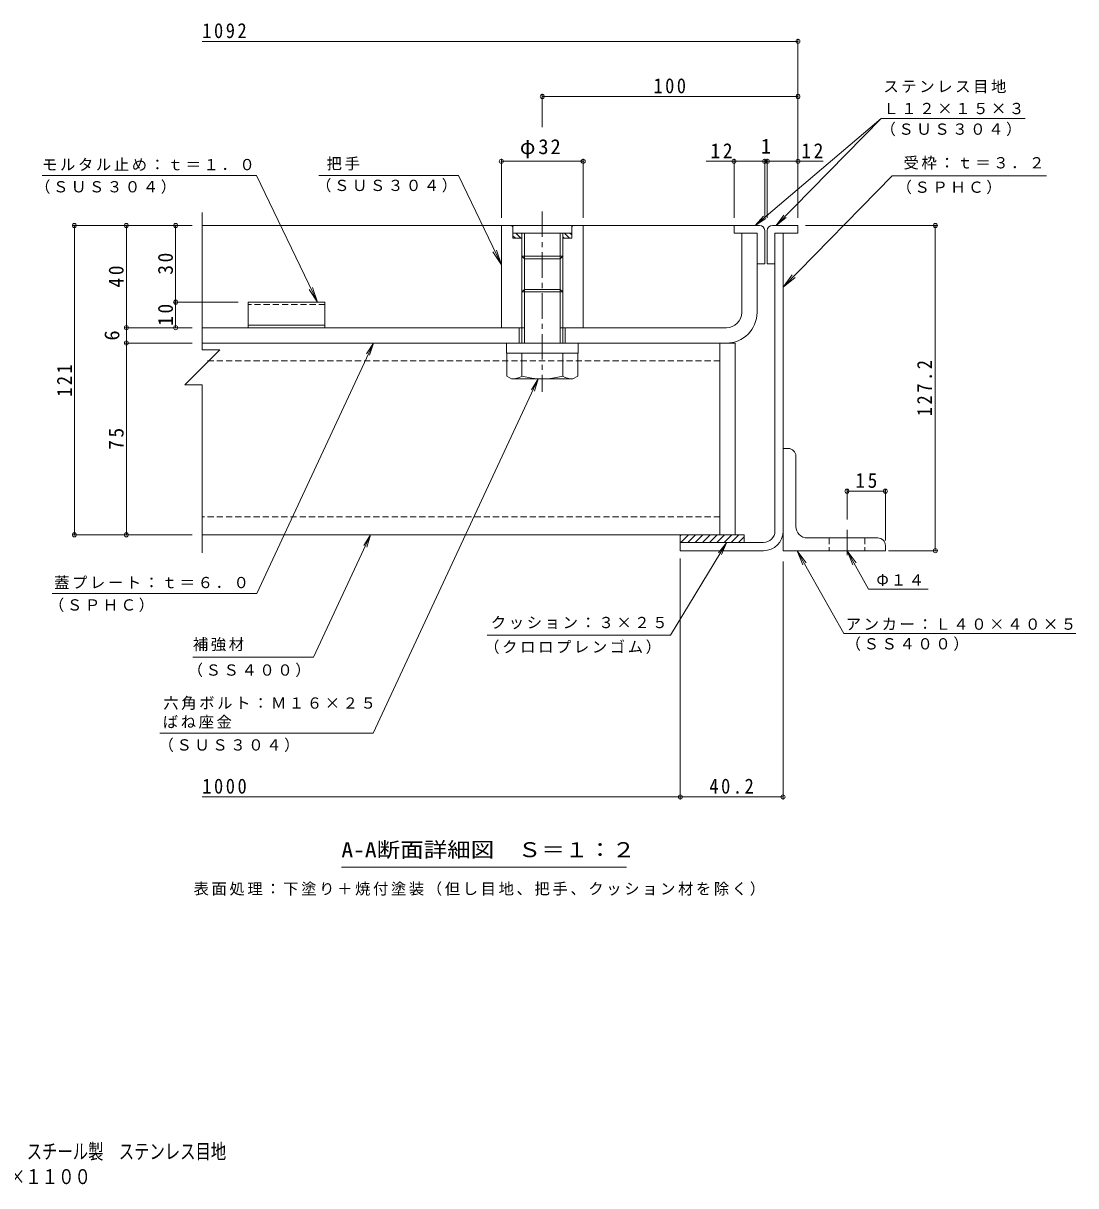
# Model space of a CAD drawing. Units: millimetres on the paper, enlarged 10 times, with parts at other scales. Extents: x -1770 to 1949, y -1353 to 1397.
# Drawn here: x -109 to 1949, y -1353 to 920 of the extents above; entities that cross this region are included whole.
import ezdxf
from ezdxf.enums import TextEntityAlignment as Align

# ---------------------------------------------------------------- set-up
doc = ezdxf.new("R2010")
doc.units = ezdxf.units.MM
doc.header["$LTSCALE"] = 10
doc.header["$PDMODE"] = 32
doc.header["$PDSIZE"] = 8
doc.linetypes.add('CHAIN1', pattern=[8, 5, -1, 1, -1])
doc.linetypes.add('DASHED1', pattern=[1.8, 1.2, -0.6])
for name, color, linetype, lineweight in [('D-1', 2, 'Continuous', 9), ('D-2', 3, 'Continuous', 9), ('D-3', 4, 'Continuous', 9), ('D-4', 7, 'Continuous', 9), ('D-5', 7, 'Continuous', 9), ('D-6', 6, 'Continuous', 9), ('D-7', 4, 'CHAIN1', 9), ('D-8', 5, 'Continuous', 5), ('D-9', 134, 'Continuous', 5), ('D-C', 2, 'Continuous', 9), ('D-E', 3, 'Continuous', 9), ('D-F', 7, 'Continuous', 9), ('F-5_F-5ﾚｲﾔ', 7, 'Continuous', 9)]:
    doc.layers.add(name, color=color, linetype=linetype, lineweight=lineweight)
doc.styles.add('ＭＳ ゴシック', font='')
doc.styles.get('ＭＳ ゴシック').set_extended_font_data('MS Gothic')

msp = doc.modelspace()

# ---------------------------------------------------------------- linework, layer by layer
at = {"layer": 'D-1'}
for p, q in [((1360.69, -72.86), (1360.69, 509.64)), ((1376.69, -72.86), (1376.69, 509.64)), ((1175.69, -95.36), (1338.19, -95.36))]:
    msp.add_line(p, q, dxfattribs=at)
msp.add_lwpolyline([(1175.69, -95.36), (1175.69, -111.36), (1338.19, -111.36)], dxfattribs=at)
for radius in [22.5, 38.5]:
    msp.add_arc((1338.19, -72.86), radius, 270, 0, dxfattribs=at)
at = {"layer": 'D-2'}
for p, q in [((1295.69, 354.64), (1295.69, 509.64)), ((865.69, 324.64), (240.69, 324.64)), ((860.69, 324.64), (860.69, 294.64)), ((1265.69, 324.64), (945.69, 324.64)), ((950.69, 324.64), (950.69, 294.64)), ((240.69, 294.64), (1265.69, 294.64))]:
    msp.add_line(p, q, dxfattribs=at)
msp.add_lwpolyline([(1325.69, 354.64), (1325.69, 509.64), (1295.69, 509.64)], dxfattribs=at)
for radius in [60, 30]:
    msp.add_arc((1265.69, 354.64), radius, 270, 0, dxfattribs=at)
at = {"layer": 'D-3'}
for p, q in [((1280.69, 524.64), (240.69, 524.64)), ((1280.69, 524.64), (1280.69, 509.64)), ((1330.69, 524.64), (1280.69, 524.64)), ((1355.69, 524.64), (1405.69, 524.64)), ((1405.69, 524.64), (1405.69, 509.64)), ((1280.69, 509.64), (1325.69, 509.64)), ((1325.69, 509.64), (1325.69, 449.64)), ((1340.69, 514.64), (1340.69, 449.64)), ((1345.69, 514.64), (1345.69, 449.64)), ((1360.69, 449.64), (1360.69, 509.64)), ((1405.69, 509.64), (1360.69, 509.64)), ((1325.69, 449.64), (1340.69, 449.64)), ((1360.69, 449.64), (1345.69, 449.64)), ((480.69, 374.64), (480.69, 324.64)), ((480.69, 329.64), (330.69, 329.64)), ((480.69, 324.64), (330.69, 324.64))]:
    msp.add_line(p, q, dxfattribs=at)
at = {"layer": 'D-3', "linetype": 'DASHED1'}
msp.add_line((480.69, 370.31), (330.69, 370.31), dxfattribs=at)
at = {"layer": 'D-3'}
msp.add_lwpolyline([(480.69, 374.64), (330.69, 374.64), (330.69, 324.64)], dxfattribs=at)
for centre, start, end in [((1330.69, 514.64), 0, 90), ((1355.69, 514.64), 90, 180)]:
    msp.add_arc(centre, 10, start, end, dxfattribs=at)
at = {"layer": 'D-4'}
msp.add_line((1070.36, -730.21), (512.86, -730.21), dxfattribs=at)
at = {"layer": 'D-5'}
for p, q in [((1568.55, 734.05), (1321.9, 524.64)), ((1568.55, 734.05), (1362.81, 524.64)), ((1850, 734.05), (1568.55, 734.05)), ((-72.24, 622.44), (346.7, 622.44)), ((346.7, 622.44), (465.95, 374.64)), ((741.64, 622.44), (468.38, 622.44)), ((1590.21, 621.55), (1376.69, 404.21)), ((1891.77, 621.55), (1590.21, 621.55)), ((1321.9, 524.64), (1338.68, 543.17)), ((1321.9, 524.64), (1342.9, 538.2)), ((1362.81, 524.64), (1377.86, 544.61)), ((1362.81, 524.64), (1382.51, 540.04)), ((825.69, 447.8), (809.26, 472.9)), ((1376.69, 404.21), (1394.74, 428.17)), ((1376.69, 404.21), (1400.32, 422.68)), ((465.95, 374.64), (449.52, 399.74)), ((465.95, 374.64), (456.58, 403.14)), ((347.09, -195.18), (575.5, 294.64)), ((575.5, 294.64), (562.06, 273.56)), ((575.5, 294.64), (567.98, 270.8)), ((574.92, -468.14), (897.97, 224.64)), ((897.97, 224.64), (884.54, 203.56)), ((897.97, 224.64), (890.45, 200.8)), ((569.87, -80.36), (562.35, -104.2)), ((1266.19, -95.87), (1250.53, -115.36)), ((1403.97, -111.36), (1422, -135.33)), ((1403.97, -111.36), (1415.18, -139.18)), ((1495.28, -273.04), (1403.97, -111.36)), ((1501.69, -111.36), (1512.9, -139.18)), ((1501.69, -111.36), (1519.72, -135.33)), ((1544.02, -186.31), (1501.69, -111.36)), ((347.09, -195.18), (-52.58, -195.18)), ((1544.02, -186.31), (1660.16, -186.31)), ((1156.22, -276.79), (798.08, -276.79)), ((1495.28, -273.04), (1949.06, -273.04)), ((458.32, -319.56), (222.31, -319.56)), ((574.92, -468.14), (157.93, -468.14))]:
    msp.add_line(p, q, dxfattribs=at)
for points in [[(741.64, 622.44), (825.69, 447.8), (816.32, 476.3)], [(458.32, -319.56), (569.87, -80.36), (556.43, -101.44)], [(1156.22, -276.79), (1266.19, -95.87), (1256.11, -118.75)]]:
    msp.add_lwpolyline(points, dxfattribs=at)
at = {"layer": 'D-6'}
for p, q in [((1175.69, -81.97), (1177.3, -80.36)), ((1175.69, -80.36), (1300.69, -80.36)), ((1175.69, -80.36), (1175.69, -95.36)), ((1176.44, -95.36), (1191.44, -80.36)), ((1190.58, -95.36), (1205.58, -80.36)), ((1204.72, -95.36), (1219.72, -80.36)), ((1218.86, -95.36), (1233.86, -80.36)), ((1233.01, -95.36), (1248.01, -80.36)), ((1247.15, -95.36), (1262.15, -80.36)), ((1261.29, -95.36), (1276.29, -80.36)), ((1275.43, -95.36), (1290.43, -80.36)), ((1289.57, -95.36), (1300.69, -84.25)), ((1300.69, -80.36), (1300.69, -95.36))]:
    msp.add_line(p, q, dxfattribs=at)
at = {"layer": 'D-7'}
msp.add_line((1501.69, -70.31), (1501.69, -128.78), dxfattribs=at)
at = {"layer": 'D-8'}
for p, q in [((1253.19, 294.64), (1283.19, 294.64)), ((1253.19, 294.64), (1253.19, -80.36)), ((1283.19, 294.64), (1283.19, -80.36)), ((1253.19, -80.36), (1283.19, -80.36))]:
    msp.add_line(p, q, dxfattribs=at)
at = {"layer": 'D-9'}
for p, q in [((1253.19, 294.64), (247.53, 294.64)), ((836.19, 274.64), (836.19, 230.27)), ((865.69, 230.13), (865.69, 274.64)), ((945.69, 230.13), (945.69, 274.64)), ((975.19, 274.64), (975.19, 230.13)), ((1253.19, -80.36), (1253.19, 294.64)), ((845.73, 224.76), (836.19, 230.27)), ((965.69, 224.64), (975.19, 230.13)), ((965.69, 224.64), (845.94, 224.64)), ((1253.19, -80.36), (240.69, -80.36))]:
    msp.add_line(p, q, dxfattribs=at)
at = {"layer": 'D-9', "linetype": 'DASHED1'}
for p, q in [((1253.19, 259.64), (247.53, 259.64)), ((1253.19, -45.36), (240.69, -45.36))]:
    msp.add_line(p, q, dxfattribs=at)
at = {"layer": 'D-9'}
for centre, radius, start, end in [((846.98, 259.15), 34.53, 267.86055, 302.81094), ((905.69, 373.24), 148.6, 254.38446, 285.61554), ((964.4, 259.15), 34.53, 237.18906, 272.13945)]:
    msp.add_arc(centre, radius, start, end, dxfattribs=at)
at = {"layer": 'D-C', "linetype": 'CHAIN1'}
msp.add_line((905.69, 552.32), (905.69, 199.01), dxfattribs=at)
at = {"layer": 'D-C'}
for p, q in [((825.69, 324.64), (825.69, 524.64)), ((825.69, 524.64), (845.69, 524.64)), ((848.19, 522.14), (845.69, 524.64)), ((848.19, 499.64), (848.19, 524.64)), ((963.19, 524.64), (848.19, 524.64)), ((963.19, 499.64), (963.19, 524.64)), ((965.69, 524.64), (963.19, 522.14)), ((963.19, 509.64), (848.19, 509.64)), ((853.09, 499.64), (848.19, 504.54)), ((863.69, 499.64), (853.69, 509.64)), ((865.69, 508.25), (864.3, 509.64)), ((865.69, 294.64), (865.69, 509.64)), ((870.69, 294.64), (870.69, 509.64)), ((940.69, 294.64), (940.69, 509.64)), ((945.69, 483.42), (945.69, 509.64)), ((948.54, 499.64), (945.69, 502.5)), ((959.15, 499.64), (949.15, 509.64)), ((963.19, 506.21), (959.76, 509.64)), ((865.69, 499.64), (848.19, 499.64)), ((963.19, 499.64), (945.69, 499.64)), ((945.69, 294.64), (945.69, 483.42)), ((945.69, 464.64), (865.69, 464.64)), ((870.69, 459.64), (865.69, 464.64)), ((940.69, 459.64), (870.69, 459.64)), ((945.69, 464.91), (940.69, 459.64)), ((870.69, 399.64), (865.69, 394.64)), ((945.69, 394.64), (865.69, 394.64)), ((940.69, 399.64), (870.69, 399.64)), ((945.69, 394.64), (940.69, 399.64)), ((825.69, 324.64), (870.69, 324.64)), ((985.69, 324.64), (940.69, 324.64))]:
    msp.add_line(p, q, dxfattribs=at)
at = {"layer": 'D-C', "color": 134, "lineweight": 5}
for p, q in [((835.69, 294.64), (835.69, 274.64)), ((835.69, 294.64), (975.69, 294.64)), ((835.69, 274.64), (975.69, 274.64)), ((975.69, 294.64), (975.69, 274.64))]:
    msp.add_line(p, q, dxfattribs=at)
at = {"layer": 'D-C'}
msp.add_lwpolyline([(985.69, 324.64), (985.69, 524.64), (965.69, 524.64)], dxfattribs=at)
at = {"layer": 'D-E'}
for p, q in [((1386.69, 88.64), (1376.69, 88.64)), ((1376.69, -111.36), (1376.69, 88.64)), ((1401.69, -63.86), (1401.69, 73.64)), ((1424.19, -86.36), (1561.69, -86.36)), ((1576.69, -111.36), (1376.69, -111.36)), ((1576.69, -101.36), (1576.69, -111.36))]:
    msp.add_line(p, q, dxfattribs=at)
at = {"layer": 'D-E', "linetype": 'DASHED1'}
for p, q in [((1466.69, -86.36), (1466.69, -111.36)), ((1536.69, -86.36), (1536.69, -111.36))]:
    msp.add_line(p, q, dxfattribs=at)
at = {"layer": 'D-E'}
for centre, radius, start, end in [((1386.69, 73.64), 15, 0, 90), ((1424.19, -63.86), 22.5, 180, 270), ((1561.69, -101.36), 15, 0, 90)]:
    msp.add_arc(centre, radius, start, end, dxfattribs=at)
at = {"layer": 'D-F'}
for p, q in [((1405.69, 539.64), (1405.69, 889.67)), ((1405.69, 884.67), (240.69, 884.67)), ((905.69, 716.93), (905.69, 781.85)), ((1405.69, 776.85), (905.69, 776.85)), ((1405.69, 776.67), (1405.69, 771.85)), ((825.69, 539.64), (825.69, 655.21)), ((985.69, 650.21), (825.69, 650.21)), ((985.69, 539.64), (985.69, 655.21)), ((1340.69, 650.21), (1226.08, 650.21)), ((1280.69, 539.64), (1280.69, 655.21)), ((1340.69, 539.64), (1340.69, 655.21)), ((1345.69, 650.21), (1340.69, 650.21)), ((1345.69, 539.64), (1345.69, 655.21)), ((1454.93, 650.21), (1345.69, 650.21)), ((240.69, 550.08), (240.69, 281.55)), ((-12.39, 524.64), (220.69, 524.64)), ((-9.39, 524.64), (-9.39, -80.36)), ((92.3, 324.64), (92.3, 524.64)), ((188.66, 374.64), (188.66, 524.64)), ((1420.69, 524.64), (1679.38, 524.64)), ((1674.38, -111.36), (1674.38, 524.64)), ((185.66, 374.64), (310.69, 374.64)), ((188.66, 324.64), (188.66, 374.64)), ((89.3, 324.64), (220.69, 324.64)), ((92.3, 294.64), (92.3, 324.64)), ((89.3, 294.64), (220.69, 294.64)), ((92.3, -80.36), (92.3, 294.64)), ((275.09, 281.55), (206.28, 212.73)), ((240.69, 281.55), (275.09, 281.55)), ((240.69, 212.73), (206.28, 212.73)), ((240.69, 212.73), (240.69, -115.78)), ((1501.69, 8.13), (1501.69, -50.31)), ((1501.69, 5.13), (1576.69, 5.13)), ((1576.69, 8.13), (1576.69, -91.36)), ((-12.39, -80.36), (220.69, -80.36)), ((1679.38, -111.36), (1582.7, -111.36)), ((1175.69, -126.36), (1175.69, -597.84)), ((1376.69, -132.74), (1376.69, -597.84)), ((1175.69, -592.84), (240.69, -592.84)), ((1376.69, -592.84), (1175.69, -592.84))]:
    msp.add_line(p, q, dxfattribs=at)
for p in [(1405.69, 884.67), (905.69, 776.85), (1405.69, 776.85), (825.69, 650.21), (985.69, 650.21), (1280.69, 650.21), (1340.69, 650.21), (1345.69, 650.21), (1405.69, 650.21), (-9.39, 524.64), (92.3, 524.64), (188.66, 524.64), (1674.38, 524.64), (188.66, 374.64), (92.3, 324.64), (188.66, 324.64), (92.3, 294.64), (1501.69, 5.13), (1576.69, 5.13), (-9.39, -80.36), (92.3, -80.36), (1674.38, -111.36), (1175.69, -592.84), (1376.69, -592.84)]:
    msp.add_point(p, dxfattribs=at)

# ---------------------------------------------------------------- texts
at = {"layer": 'D-4', "color": 2, "style": 'ＭＳ ゴシック', "width": 1.15}
msp.add_text('A-A断面詳細図\u3000Ｓ＝１：２', height=29.33, dxfattribs=at).set_placement((512.86, -719.58), align=Align.BOTTOM_LEFT)
at = {"layer": 'D-4', "insert": (223.65, -786.34), "char_height": 21.99, "attachment_point": 7, "style": 'ＭＳ ゴシック'}
msp.add_mtext('\\T1.17;表面処理：下塗り＋焼付塗装（但し目地、把手、クッション材を除く）', dxfattribs=at)
at = {"layer": 'D-5', "char_height": 21.99, "attachment_point": 7, "style": 'ＭＳ ゴシック'}
for s, insert in [('\\T1.17;ステンレス目地', (1572.88, 783.37)), ('\\T1.17;Ｌ１２×１５×３', (1572.88, 742.05)), ('\\T1.17;（ＳＵＳ３０４）', (1567.14, 699.21)), ('\\T1.17;把手', (483.89, 632.28)), ('\\T1.17;受枠：ｔ＝３．２', (1612.16, 633.87)), ('\\T1.17;モルタル止め：ｔ＝１．０', (-72.63, 631.44)), ('\\T1.17;（ＳＵＳ３０４）', (-86.2, 586.53)), ('\\T1.17;（ＳＵＳ３０４）', (463.44, 589.2)), ('\\T1.17;（ＳＰＨＣ）', (1598.54, 585.7)), ('\\T1.17;Φ１４', (1559.21, -180.35)), ('\\T1.17;蓋プレート：ｔ＝６．０', (-49.06, -185.94)), ('\\T1.17;（ＳＰＨＣ）', (-59.11, -231.3)), ('\\T1.17;クッション：３×２５', (805.06, -265.07)), ('\\T1.17;アンカー：Ｌ４０×４０×５', (1499.06, -267.08)), ('\\T1.17;補強材', (222.31, -308.09)), ('\\T1.17;（クロロプレンゴム）', (792.1, -313.35)), ('\\T1.17;（ＳＳ４００）', (1499.06, -307.32)), ('\\T1.17;（ＳＳ４００）', (212.11, -358.61)), ('\\T1.17;六角ボルト：Ｍ１６×２５', (164.46, -422.79)), ('\\T1.17;ばね座金', (163.41, -459.51)), ('\\T1.17;（ＳＵＳ３０４）', (155.15, -505.07))]:
    msp.add_mtext(s, dxfattribs=dict(at, insert=insert))
at = {"layer": 'D-F', "color": 2, "style": 'ＭＳ ゴシック'}
msp.add_text('1', height=29.33, dxfattribs=at).set_placement((1333.19, 656.21), align=Align.BOTTOM_LEFT)
msp.add_text('6', height=29.33, rotation=90, dxfattribs=at).set_placement((87.3, 299.64), align=Align.BOTTOM_LEFT)
at = {"layer": 'D-F', "color": 2, "char_height": 29.33, "attachment_point": 7, "style": 'ＭＳ ゴシック'}
for s, insert in [('\\T1.28;\\W0.9;1092', (240.69, 890.67)), ('\\T1.27;\\W0.9;100', (1123.19, 782.85)), ('\\T1.19;φ32', (861.94, 656.21)), ('\\T1.27;\\W0.95;12', (1234.71, 656.21)), ('\\T1.27;\\W0.95;12', (1412.33, 656.21)), ('\\T1.27;\\W0.95;15', (1517.94, 11.13)), ('\\T1.28;\\W0.9;1000', (240.69, -586.84)), ('\\T1.28;\\W0.9;40.2', (1232.44, -586.84))]:
    msp.add_mtext(s, dxfattribs=dict(at, insert=insert))
at = {"layer": 'D-F', "color": 2, "char_height": 29.33, "attachment_point": 7, "rotation": 90, "style": 'ＭＳ ゴシック'}
for s, insert in [('\\T1.27;\\W0.95;30', (183.66, 428.39)), ('\\T1.27;\\W0.95;40', (87.3, 403.39)), ('\\T1.27;\\W0.95;10', (183.66, 328.39)), ('\\T1.27;\\W0.9;121', (-14.39, 189.64)), ('\\T1.28;\\W0.9;127.2', (1668.38, 151.64)), ('\\T1.27;\\W0.95;75', (87.3, 85.89))]:
    msp.add_mtext(s, dxfattribs=dict(at, insert=insert))
at = {"layer": 'F-5_F-5ﾚｲﾔ', "color": 2, "style": 'ＭＳ ゴシック'}
for s, width, p in [('充填用（充填深さ：３０ｍｍ）\u3000屋内用\u3000一般形\u3000スチール製\u3000ステンレス目地', 0.75, (-792.72, -1309.74)), ('大口径マシンハッチ\u3000Ｓ－１４Ｅ－１０００×１１００', 0.8, (-777.22, -1358.94))]:
    msp.add_text(s, height=29.33, dxfattribs=dict(at, width=width)).set_placement(p, align=Align.BOTTOM_LEFT)

doc.saveas('drawing.dxf')
